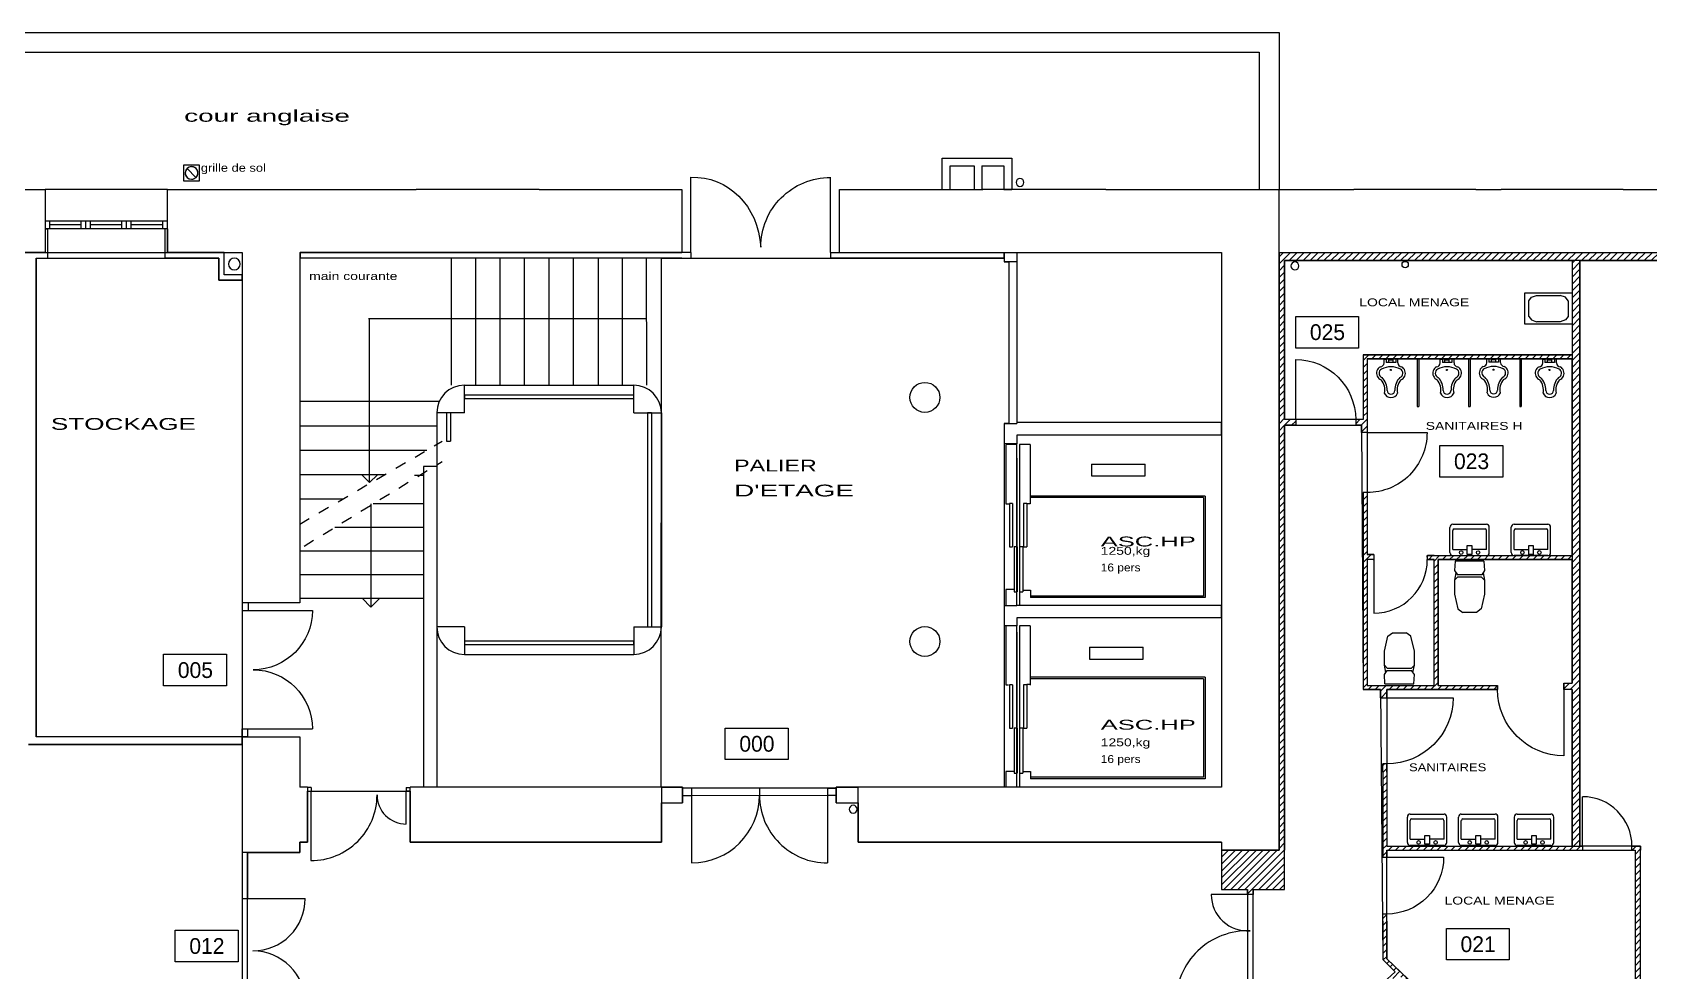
# Model space of a CAD drawing. Extents: x -18.1 to 35.5, y -14.8 to 10.
# Drawn here: x -3.32 to 17.2, y -1.88 to 10.05 of the extents above; entities that cross this region are included whole.
import ezdxf

# ---------------------------------------------------------------- set-up
doc = ezdxf.new("R2010")
doc.units = 0
doc.header["$MEASUREMENT"] = 0
doc.linetypes.add('_DASHED', pattern=[0.282222, 0.141111, -0.141111])
doc.linetypes.add('TRAIT_PLEIN', pattern=[0])
for name, color, linetype in [('ASCENSEURS', 1, 'TRAIT_PLEIN'), ('CLOISRDC', 2, 'TRAIT_PLEIN'), ('ESCALIERS', 3, 'TRAIT_PLEIN'), ('MURSRDC', 7, 'TRAIT_PLEIN'), ('PORTES', 3, 'TRAIT_PLEIN'), ('SANITAIRE', 6, 'Continuous'), ('SPACES', 150, 'TRAIT_PLEIN'), ('TEXTES', 6, 'TRAIT_PLEIN'), ('VITRE', 1, 'Continuous')]:
    doc.layers.add(name, color=color, linetype=linetype)

msp = doc.modelspace()

# ---------------------------------------------------------------- hatches: boundary and pattern name
at = {"layer": 'CLOISRDC'}
h = msp.add_hatch(dxfattribs=at)
h.set_pattern_fill('ANSI31', color=256, scale=0.5, style=0)
h.paths.add_polyline_path([(12.569, -0.34), (12.569, 5.057), (12.711, 5.057), (12.711, 5.129), (12.569, 5.129), (12.569, 7.147), (21.54, 7.147), (21.54, 7.247), (12.499, 7.247), (12.499, -0.34), (11.769, -0.34), (11.769, -0.84), (12.099, -0.84), (12.099, -0.905), (12.169, -0.905), (12.169, -0.84), (12.569, -0.84)])
h.paths.add_polyline_path([(16.319, 7.147), (16.219, 7.147), (16.219, 1.78), (16.115, 1.78), (16.115, 1.7), (16.219, 1.7), (16.219, -0.291), (16.319, -0.291)], flags=16)
h.paths.add_polyline_path([(13.617, 5.9), (16.219, 5.9), (16.219, 5.95), (13.567, 5.95), (13.567, 5.129), (13.472, 5.129), (13.472, 5.057), (13.545, 5.057), (13.545, 4.962), (13.617, 4.962), (13.617, 5.057)], flags=17)
h = msp.add_hatch(dxfattribs=at)
h.set_pattern_fill('ANSI31', color=256, scale=0.5, style=0)
edge = h.paths.add_edge_path()
edge.add_line((15.274, 1.75), (14.517, 1.75))
edge.add_line((14.517, 1.75), (14.517, 3.35))
edge.add_line((14.517, 3.35), (16.219, 3.35))
edge.add_line((16.219, 3.35), (16.219, 3.4))
edge.add_line((16.219, 3.4), (15.141, 3.4))
edge.add_ellipse((15.132, 3.439), major_axis=(0, 0.04), ratio=0.892858, start_angle=180, end_angle=192.8194, ccw=False)
edge.add_line((15.135, 3.399), (14.697, 3.399))
edge.add_ellipse((14.704, 3.439), major_axis=(0, 0.04), ratio=0.892858, start_angle=90, end_angle=167.1806)
edge.add_line((14.695, 3.4), (14.467, 3.4))
edge.add_line((14.467, 3.4), (14.382, 3.4))
edge.add_line((14.382, 3.4), (14.382, 3.35))
edge.add_line((14.382, 3.35), (14.467, 3.35))
edge.add_line((14.467, 3.35), (14.467, 1.75))
edge.add_line((14.467, 1.75), (13.617, 1.75))
edge.add_line((13.617, 1.75), (13.617, 3.35))
edge.add_line((13.617, 3.35), (13.701, 3.35))
edge.add_line((13.701, 3.35), (13.701, 3.415))
edge.add_line((13.701, 3.415), (13.617, 3.415))
edge.add_line((13.617, 3.415), (13.617, 4.201))
edge.add_line((13.617, 4.201), (13.567, 4.201))
edge.add_line((13.567, 4.201), (13.567, 1.7))
edge.add_line((13.567, 1.7), (13.787, 1.7))
edge.add_line((13.787, 1.7), (13.787, 1.596))
edge.add_line((13.787, 1.596), (13.867, 1.596))
edge.add_line((13.867, 1.596), (13.867, 1.7))
edge.add_line((13.867, 1.7), (15.274, 1.7))
edge.add_line((15.274, 1.7), (15.274, 1.75))
h.paths.add_polyline_path([(13.867, 0.651), (13.867, 0.755), (13.817, 0.755), (13.817, 0.651), (13.817, -0.341), (13.817, -0.431), (13.867, -0.431), (13.867, -0.341), (16.219, -0.341), (16.319, -0.341), (16.349, -0.341), (16.349, -0.291), (16.319, -0.291), (16.219, -0.291), (13.867, -0.291)])
h = msp.add_hatch(dxfattribs=at)
h.set_pattern_fill('ANSI31', color=256, scale=0.5, style=0)
h.paths.add_polyline_path([(17.089, -0.341), (17.089, -0.291), (16.979, -0.291), (16.979, -0.341), (17.019, -0.341), (17.019, -2.929), (15.131, -2.929), (13.867, -1.722), (13.867, -1.241), (13.867, -1.152), (13.817, -1.152), (13.817, -1.241), (13.817, -1.731), (13.975, -1.884), (13.915, -1.939), (13.962, -1.991), (14.026, -1.932), (15.131, -2.999), (16.101, -2.999), (17.089, -2.999)])

# ---------------------------------------------------------------- linework, layer by layer
at = {"layer": 'ASCENSEURS'}
for p, q in [((9.169, 4.811), (9.03, 4.811)), ((9.03, 4.805), (9.03, 4.056)), ((9.169, 2.769), (9.169, 4.819)), ((9.341, 4.812), (9.206, 4.812)), ((9.206, 4.812), (9.206, 2.769)), ((9.341, 4.812), (9.341, 4.056)), ((9.169, 4.636), (9.169, 3.043)), ((10.118, 4.562), (10.118, 4.412)), ((10.118, 4.562), (10.799, 4.562)), ((10.799, 4.412), (10.799, 4.562)), ((10.118, 4.412), (10.799, 4.412)), ((9.341, 4.157), (9.341, 4.137)), ((11.56, 4.157), (9.341, 4.157)), ((11.54, 4.137), (9.341, 4.137)), ((11.54, 4.137), (11.54, 2.887)), ((11.56, 4.157), (11.56, 2.867)), ((9.03, 4.056), (9.076, 4.056)), ((9.116, 4.063), (9.076, 4.063)), ((9.076, 4.063), (9.076, 3.512)), ((9.116, 4.063), (9.116, 3.512)), ((9.296, 4.063), (9.256, 4.063)), ((9.256, 4.063), (9.256, 3.512)), ((9.296, 4.063), (9.296, 3.512)), ((9.341, 4.056), (9.296, 4.056)), ((9.076, 3.512), (9.116, 3.512)), ((9.176, 3.512), (9.136, 3.512)), ((9.136, 3.512), (9.136, 2.939)), ((9.176, 3.512), (9.176, 2.939)), ((9.246, 3.512), (9.206, 3.512)), ((9.206, 3.512), (9.206, 2.939)), ((9.246, 3.512), (9.246, 2.939)), ((9.256, 3.512), (9.296, 3.512)), ((9.132, 2.969), (9.03, 2.969)), ((9.03, 2.969), (9.03, 2.769)), ((9.136, 2.939), (9.176, 2.939)), ((9.206, 2.939), (9.246, 2.939)), ((9.245, 2.962), (9.344, 2.962)), ((9.344, 2.962), (9.344, 2.887)), ((9.344, 2.887), (9.344, 2.867)), ((11.54, 2.887), (9.344, 2.887)), ((11.56, 2.867), (9.344, 2.867)), ((9.169, 2.509), (9.03, 2.509)), ((9.03, 2.509), (9.03, 1.761)), ((9.169, 0.46), (9.169, 2.51)), ((9.206, 2.51), (9.206, 0.46)), ((9.341, 2.51), (9.206, 2.51)), ((9.341, 2.51), (9.341, 1.754)), ((9.169, 2.427), (9.169, 0.835)), ((10.095, 2.236), (10.095, 2.086)), ((10.095, 2.236), (10.776, 2.236)), ((10.095, 2.086), (10.776, 2.086)), ((10.776, 2.086), (10.776, 2.236)), ((9.341, 1.855), (9.341, 1.835)), ((11.56, 1.855), (9.341, 1.855)), ((11.56, 1.855), (11.56, 0.565)), ((9.03, 1.761), (9.067, 1.761)), ((9.116, 1.761), (9.076, 1.761)), ((9.076, 1.761), (9.076, 1.21)), ((9.116, 1.761), (9.116, 1.21)), ((9.296, 1.761), (9.256, 1.761)), ((9.256, 1.761), (9.256, 1.21)), ((9.341, 1.763), (9.296, 1.763)), ((9.296, 1.761), (9.296, 1.21)), ((11.54, 1.835), (9.341, 1.835)), ((11.54, 1.835), (11.54, 0.585)), ((9.076, 1.21), (9.116, 1.21)), ((9.176, 1.21), (9.136, 1.21)), ((9.136, 1.21), (9.136, 0.637)), ((9.176, 1.21), (9.176, 0.637)), ((9.246, 1.21), (9.206, 1.21)), ((9.206, 1.21), (9.206, 0.637)), ((9.246, 1.21), (9.246, 0.637)), ((9.256, 1.21), (9.296, 1.21)), ((9.132, 0.66), (9.03, 0.66)), ((9.03, 0.66), (9.03, 0.46)), ((9.136, 0.637), (9.176, 0.637)), ((9.206, 0.637), (9.246, 0.637)), ((9.245, 0.66), (9.344, 0.66)), ((9.344, 0.66), (9.344, 0.585)), ((9.344, 0.585), (9.344, 0.565)), ((11.54, 0.585), (9.344, 0.585)), ((11.56, 0.565), (9.344, 0.565))]:
    msp.add_line(p, q, dxfattribs=at)
at = {"layer": 'CLOISRDC'}
for p, q in [((8.223, 8.45), (9.106, 8.45)), ((8.223, 8.05), (8.223, 8.45)), ((9.106, 8.45), (9.106, 8.05)), ((8.323, 8.35), (8.628, 8.35)), ((8.323, 8.05), (8.323, 8.35)), ((8.628, 8.35), (8.628, 8.05)), ((8.728, 8.35), (9.006, 8.35)), ((8.728, 8.35), (8.728, 8.05)), ((9.006, 8.35), (9.006, 8.05)), ((8.223, 8.05), (8.323, 8.05)), ((8.628, 8.05), (8.728, 8.05)), ((9.006, 8.05), (9.106, 8.05)), ((-3.161, 7.55), (-3.161, 7.25)), ((-3.161, 7.55), (-3.131, 7.55)), ((-3.131, 7.55), (-3.131, 7.18)), ((-1.611, 7.55), (-1.641, 7.55)), ((-1.641, 7.55), (-1.641, 7.18)), ((-1.611, 7.55), (-1.611, 7.25)), ((-3.275, 7.25), (-3.481, 7.25)), ((-3.161, 7.25), (-3.275, 7.25)), ((-0.888, 7.25), (-1.611, 7.25)), ((-0.888, 6.968), (-0.888, 7.25)), ((0.074, 7.25), (0.074, 7.18)), ((5.035, 7.25), (0.074, 7.25)), ((5.035, 7.25), (5.035, 7.18)), ((6.806, 7.25), (6.806, 7.18)), ((6.806, 7.25), (9.009, 7.25)), ((9.009, 7.18), (9.009, 7.25)), ((12.499, 7.25), (12.499, -0.34)), ((21.54, 7.247), (12.499, 7.247)), ((12.499, -0.339), (12.499, 7.247)), ((-3.275, 7.18), (-3.275, 1.1)), ((-3.275, 7.18), (-1.641, 7.18)), ((-0.958, 7.18), (-1.641, 7.18)), ((-0.958, 6.898), (-0.958, 7.18)), ((4.92, 7.18), (0.074, 7.18)), ((4.92, 7.18), (5.035, 7.18)), ((9.009, 7.18), (6.806, 7.18)), ((21.54, 7.147), (12.569, 7.147)), ((12.569, 7.147), (12.569, 5.129)), ((16.219, 7.147), (16.219, 1.78)), ((16.319, 7.147), (16.319, -0.291)), ((-0.663, 6.898), (-0.958, 6.898)), ((-0.663, 6.968), (-0.888, 6.968)), ((-0.663, 6.898), (-0.663, 6.968)), ((13.567, 5.95), (13.567, 5.129)), ((13.567, 5.95), (16.22, 5.95)), ((13.617, 5.9), (13.617, 5.057)), ((13.617, 5.9), (16.22, 5.9)), ((14.254, 5.899), (14.254, 5.295)), ((14.274, 5.899), (14.274, 5.295)), ((14.904, 5.899), (14.904, 5.295)), ((14.924, 5.899), (14.924, 5.295)), ((15.554, 5.899), (15.554, 5.295)), ((15.574, 5.899), (15.574, 5.295)), ((14.254, 5.295), (14.274, 5.295)), ((14.904, 5.295), (14.924, 5.295)), ((15.554, 5.295), (15.574, 5.295)), ((12.711, 5.129), (12.569, 5.129)), ((12.711, 5.057), (12.569, 5.057)), ((12.569, 5.057), (12.569, -0.339)), ((12.711, 5.129), (12.711, 5.057)), ((13.567, 5.129), (13.472, 5.129)), ((13.472, 5.129), (13.472, 5.057)), ((13.545, 5.057), (13.472, 5.057)), ((13.545, 4.962), (13.545, 5.057)), ((13.617, 4.962), (13.545, 4.962)), ((13.617, 5.057), (13.617, 4.962)), ((13.567, 4.201), (13.567, 1.7)), ((13.617, 4.201), (13.567, 4.201)), ((13.617, 4.201), (13.617, 3.415)), ((13.701, 3.415), (13.617, 3.415)), ((13.617, 3.35), (13.617, 1.75)), ((13.701, 3.35), (13.617, 3.35)), ((13.701, 3.415), (13.701, 3.35)), ((14.467, 3.4), (14.382, 3.4)), ((14.382, 3.35), (14.382, 3.4)), ((14.382, 3.35), (14.467, 3.35)), ((14.467, 3.4), (16.219, 3.4)), ((14.467, 1.75), (14.467, 3.35)), ((14.467, 3.35), (14.467, 3.35)), ((14.517, 1.75), (14.517, 3.35)), ((14.517, 3.35), (16.219, 3.35)), ((-0.661, 2.801), (-0.661, 2.704)), ((-0.587, 2.801), (-0.661, 2.801)), ((-0.661, 2.704), (-0.592, 2.704)), ((-0.587, 2.801), (-0.587, 2.704)), ((13.787, 1.7), (13.567, 1.7)), ((13.617, 1.75), (14.467, 1.75)), ((13.787, 1.596), (13.787, 1.7)), ((13.867, 1.7), (15.274, 1.7)), ((13.867, 1.596), (13.867, 1.7)), ((14.517, 1.75), (15.274, 1.75)), ((15.274, 1.7), (15.274, 1.75)), ((16.115, 1.78), (16.219, 1.78)), ((16.115, 1.78), (16.115, 1.7)), ((16.219, 1.7), (16.115, 1.7)), ((16.219, 1.7), (16.219, -0.291)), ((13.787, 1.596), (13.867, 1.596)), ((-0.661, 1.1), (-3.275, 1.1)), ((-0.661, 1.101), (-0.661, 1.199)), ((-0.661, 1.199), (-0.592, 1.199)), ((-0.592, 1.101), (-0.661, 1.101)), ((-0.661, 1.101), (-0.661, 1)), ((-0.592, 1.199), (-0.592, 1.101)), ((-0.661, 1), (-3.375, 1)), ((13.867, 0.755), (13.817, 0.755)), ((13.817, 0.651), (13.817, 0.755)), ((13.817, 0.651), (13.817, -0.341)), ((13.867, 0.651), (13.867, 0.755)), ((13.867, 0.651), (13.867, -0.291)), ((0.215, 0.456), (0.169, 0.456)), ((0.169, 0.456), (0.169, 0.41)), ((0.215, 0.456), (0.215, 0.41)), ((1.422, 0.456), (1.469, 0.456)), ((1.422, 0.456), (1.422, 0.41)), ((1.469, 0.41), (1.469, 0.456)), ((5.041, 0.445), (4.929, 0.445)), ((4.929, 0.355), (4.929, 0.445)), ((5.041, 0.445), (5.041, 0.355)), ((6.767, 0.446), (6.879, 0.446)), ((6.767, 0.446), (6.767, 0.36)), ((6.879, 0.446), (6.879, 0.36)), ((0.169, 0.41), (0.215, 0.41)), ((1.469, 0.41), (1.422, 0.41)), ((4.929, 0.355), (5.041, 0.355)), ((6.767, 0.36), (6.879, 0.36)), ((-0.661, -0.37), (-0.661, -0.956)), ((-0.595, -0.371), (-0.661, -0.371)), ((-0.595, -0.371), (-0.595, -0.87)), ((11.769, -0.34), (11.769, -0.84)), ((11.769, -0.34), (12.499, -0.34)), ((12.569, -0.84), (12.569, -0.34)), ((13.817, -0.341), (13.817, -0.431)), ((13.867, -0.291), (16.219, -0.291)), ((13.867, -0.341), (13.867, -0.341)), ((13.867, -0.341), (13.867, -0.431)), ((13.867, -0.341), (16.219, -0.341)), ((16.219, -0.291), (16.319, -0.291)), ((16.219, -0.341), (16.319, -0.341)), ((16.319, -0.291), (16.349, -0.291)), ((16.319, -0.291), (16.349, -0.291)), ((16.319, -0.341), (16.349, -0.341)), ((16.349, -0.291), (16.349, -0.341)), ((16.979, -0.341), (16.979, -0.291)), ((16.979, -0.291), (17.089, -0.291)), ((16.979, -0.341), (17.019, -0.341)), ((17.019, -0.341), (17.019, -2.84)), ((17.019, -0.341), (17.019, -2.929)), ((17.089, -0.291), (17.089, -0.341)), ((17.089, -2.999), (17.089, -0.341)), ((13.817, -0.431), (13.867, -0.431)), ((-0.661, -0.956), (-0.595, -0.956)), ((-0.595, -0.87), (-0.595, -0.956)), ((11.769, -0.84), (12.099, -0.84)), ((12.099, -0.905), (12.099, -0.84)), ((12.169, -0.905), (12.099, -0.905)), ((12.169, -0.84), (12.169, -0.905)), ((12.169, -0.84), (12.569, -0.84)), ((13.817, -1.241), (13.817, -1.152)), ((13.867, -1.152), (13.817, -1.152)), ((13.867, -1.241), (13.867, -1.152)), ((13.817, -1.241), (13.817, -1.731)), ((13.867, -1.241), (13.867, -1.722)), ((13.817, -1.731), (13.975, -1.884)), ((13.867, -1.722), (15.131, -2.929))]:
    msp.add_line(p, q, dxfattribs=at)
for centre, major_axis in [((9.211, 8.14), (-0.0354, 0.0354)), ((12.701, 7.08), (-0.0354, 0.0354)), ((14.1, 7.097), (-0.0283, 0.0283))]:
    msp.add_ellipse(centre, major_axis=major_axis, ratio=1, start_param=-0.785398, end_param=5.497787, dxfattribs=at)
at = {"layer": 'ESCALIERS'}
for p, q in [((1.994, 5.565), (1.994, 7.18)), ((2.304, 5.565), (2.304, 7.18)), ((2.614, 5.565), (2.614, 7.18)), ((2.924, 5.565), (2.924, 7.18)), ((3.234, 5.565), (3.234, 7.18)), ((3.544, 5.565), (3.544, 7.18)), ((3.863, 5.565), (3.863, 7.18)), ((4.164, 5.565), (4.164, 7.18)), ((4.474, 5.565), (4.471, 7.18)), ((4.474, 6.407), (0.941, 6.407)), ((0.954, 4.327), (0.954, 6.407)), ((0.069, 5.36), (1.84, 5.36)), ((0.069, 5.05), (1.809, 5.05)), ((0.069, 4.74), (1.682, 4.74)), ((0.069, 4.43), (1.149, 4.43)), ((0.954, 4.327), (0.852, 4.429)), ((0.954, 4.327), (1.055, 4.428)), ((1.639, 4.42), (1.525, 4.42)), ((0.069, 4.12), (0.616, 4.12)), ((0.972, 4.058), (0.972, 2.745)), ((1.639, 4.06), (1, 4.06)), ((0.513, 3.76), (1.639, 3.76)), ((0.069, 3.46), (1.639, 3.46)), ((0.069, 3.16), (1.639, 3.16)), ((0.069, 2.86), (1.639, 2.86)), ((0.972, 2.745), (0.862, 2.86)), ((0.972, 2.745), (1.086, 2.86))]:
    msp.add_line(p, q, dxfattribs=at)
at = {"layer": 'ESCALIERS', "linetype": '_DASHED'}
for p, q in [((0.069, 3.801), (1.875, 4.852)), ((0.124, 3.521), (1.875, 4.595))]:
    msp.add_line(p, q, dxfattribs=at)
at = {"layer": 'MURSRDC'}
for p, q in [((-11.871, 10.046), (12.499, 10.046)), ((12.499, 10.046), (12.499, 8.05)), ((-11.571, 9.796), (12.249, 9.796)), ((12.249, 9.796), (12.249, 8.05)), ((-3.481, 8.05), (-3.161, 8.05)), ((-3.161, 8.05), (-3.161, 7.25)), ((-1.611, 8.05), (-3.161, 8.05)), ((-1.611, 8.05), (1.549, 8.05)), ((-1.611, 7.25), (-1.611, 8.05)), ((3.109, 8.05), (1.549, 8.05)), ((3.109, 8.05), (4.92, 8.05)), ((4.92, 8.05), (4.92, 7.25)), ((6.92, 8.05), (8.739, 8.05)), ((6.92, 7.25), (6.92, 8.05)), ((10.299, 8.05), (8.739, 8.05)), ((10.299, 8.05), (13.449, 8.05)), ((12.249, 8.05), (12.499, 8.05)), ((12.499, 7.25), (12.499, 8.05)), ((14.999, 8.05), (13.449, 8.05)), ((14.999, 8.05), (15.319, 8.05)), ((16.869, 8.05), (15.319, 8.05)), ((16.869, 8.05), (18.959, 8.05)), ((-3.481, 7.25), (-3.161, 7.25)), ((-3.375, 7.25), (-3.275, 7.25)), ((-3.161, 7.25), (-1.611, 7.25)), ((-1.611, 7.25), (-0.661, 7.25)), ((-0.661, 7.25), (-0.661, 2.801)), ((0.069, 7.25), (0.069, 2.801)), ((0.069, 7.25), (3.109, 7.25)), ((3.109, 7.25), (4.92, 7.25)), ((6.92, 7.25), (9.009, 7.25)), ((8.739, 7.25), (10.299, 7.25)), ((9.009, 7.25), (9.169, 7.25)), ((9.009, 7.25), (9.009, 7.13)), ((9.169, 7.25), (9.169, 7.13)), ((10.299, 7.25), (11.769, 7.25)), ((11.769, 7.25), (11.769, 0.46)), ((12.499, 7.25), (12.499, -0.34)), ((21.54, 7.247), (12.499, 7.247)), ((9.169, 7.13), (9.009, 7.13)), ((9.069, 7.13), (9.069, 5.08)), ((9.169, 7.13), (9.169, 5.08)), ((2.159, 5.215), (2.159, 5.565)), ((2.159, 5.565), (4.309, 5.565)), ((4.309, 5.215), (4.309, 5.565)), ((2.159, 5.44), (2.159, 5.39)), ((4.309, 5.44), (2.159, 5.44)), ((4.309, 5.39), (2.159, 5.39)), ((4.309, 5.39), (4.309, 5.44)), ((2.159, 5.215), (1.809, 5.215)), ((1.809, 5.215), (1.809, 4.532)), ((1.984, 5.215), (1.934, 5.215)), ((1.934, 5.215), (1.934, 4.852)), ((1.984, 5.215), (1.984, 4.852)), ((4.309, 5.215), (4.659, 5.215)), ((4.534, 5.215), (4.484, 5.215)), ((4.484, 5.215), (4.484, 2.495)), ((4.534, 5.215), (4.534, 2.495)), ((4.659, 5.215), (4.659, 2.495)), ((9.009, 5.08), (9.009, 4.819)), ((9.009, 5.08), (9.169, 5.08)), ((11.769, 5.09), (9.169, 5.09)), ((9.169, 4.93), (9.169, 4.819)), ((11.769, 4.93), (9.169, 4.93)), ((11.769, 4.93), (11.769, 5.09)), ((1.934, 4.852), (1.984, 4.852)), ((9.169, 4.819), (9.009, 4.819)), ((1.809, 4.532), (1.639, 4.532)), ((1.639, 4.532), (1.639, 0.46)), ((1.809, 4.532), (1.809, 0.46)), ((0.069, 2.801), (-0.661, 2.801)), ((9.009, 2.769), (9.009, 2.51)), ((9.009, 2.769), (9.169, 2.769)), ((11.769, 2.769), (9.169, 2.769)), ((11.769, 2.609), (11.769, 2.769)), ((2.159, 2.495), (1.809, 2.495)), ((2.159, 2.495), (2.159, 2.145)), ((4.309, 2.495), (4.309, 2.145)), ((4.309, 2.495), (4.659, 2.495)), ((4.484, 2.495), (4.534, 2.495)), ((9.169, 2.51), (9.009, 2.51)), ((11.769, 2.609), (9.169, 2.609)), ((9.169, 2.609), (9.169, 2.51)), ((2.159, 2.32), (2.159, 2.27)), ((2.159, 2.32), (4.309, 2.32)), ((2.159, 2.27), (4.309, 2.27)), ((4.309, 2.27), (4.309, 2.32)), ((2.159, 2.145), (4.309, 2.145)), ((-0.661, 1.101), (-0.661, -0.37)), ((-0.661, 1.101), (0.069, 1.101)), ((-0.661, 1), (-0.661, 1.1)), ((0.069, 1.101), (0.069, 0.46)), ((0.169, 0.46), (0.069, 0.46)), ((0.169, 0.46), (0.169, -0.24)), ((4.659, 0.46), (1.469, 0.46)), ((1.469, -0.24), (1.469, 0.46)), ((4.657, 0.46), (4.929, 0.46)), ((4.659, 0.46), (4.659, -0.24)), ((4.929, 0.46), (4.929, 0.26)), ((6.879, 0.46), (7.159, 0.46)), ((6.879, 0.26), (6.879, 0.46)), ((11.769, 0.46), (7.159, 0.46)), ((7.159, -0.24), (7.159, 0.46)), ((4.659, 0.26), (4.929, 0.26)), ((6.879, 0.26), (7.159, 0.26)), ((0.069, -0.37), (-0.661, -0.37)), ((0.169, -0.24), (0.069, -0.24)), ((0.069, -0.24), (0.069, -0.37)), ((4.659, -0.24), (1.469, -0.24)), ((11.769, -0.24), (7.159, -0.24)), ((11.769, -0.24), (11.769, -0.34)), ((12.499, -0.34), (11.769, -0.34))]:
    msp.add_line(p, q, dxfattribs=at)
for centre in [(8.004, 5.41), (8.004, 2.31)]:
    msp.add_circle(centre, 0.19, dxfattribs=at)
for centre, start, end in [((2.159, 5.215), 90, 180), ((4.309, 5.215), 0, 90), ((2.159, 2.495), 180, 270), ((4.309, 2.495), 270, 0)]:
    msp.add_arc(centre, 0.35, start, end, dxfattribs=at)
msp.add_ellipse((-0.761, 7.104), major_axis=(0.053, 0.053), ratio=1, start_param=0.785398, end_param=7.068583, dxfattribs=at)
at = {"layer": 'PORTES'}
for p, q in [((-1.204, 8.361), (-1.404, 8.361)), ((-1.404, 8.361), (-1.404, 8.161)), ((-1.382, 8.278), (-1.384, 8.261)), ((-1.384, 8.261), (-1.383, 8.247)), ((-1.383, 8.247), (-1.379, 8.233)), ((-1.377, 8.294), (-1.382, 8.278)), ((-1.379, 8.233), (-1.371, 8.217)), ((-1.369, 8.307), (-1.377, 8.294)), ((-1.371, 8.217), (-1.359, 8.203)), ((-1.358, 8.319), (-1.369, 8.307)), ((-1.248, 8.204), (-1.36, 8.317)), ((-1.342, 8.331), (-1.358, 8.319)), ((-1.323, 8.338), (-1.342, 8.331)), ((-1.304, 8.341), (-1.323, 8.338)), ((-1.301, 8.34), (-1.304, 8.341)), ((-1.279, 8.337), (-1.301, 8.34)), ((-1.261, 8.328), (-1.279, 8.337)), ((-1.247, 8.316), (-1.261, 8.328)), ((-1.238, 8.305), (-1.247, 8.316)), ((-1.242, 8.21), (-1.233, 8.224)), ((-1.233, 8.296), (-1.238, 8.305)), ((-1.226, 8.278), (-1.233, 8.296)), ((-1.233, 8.224), (-1.226, 8.242)), ((-1.224, 8.261), (-1.226, 8.278)), ((-1.226, 8.242), (-1.224, 8.261)), ((-1.204, 8.161), (-1.204, 8.361)), ((-1.404, 8.161), (-1.204, 8.161)), ((-1.359, 8.203), (-1.344, 8.191)), ((-1.344, 8.191), (-1.327, 8.184)), ((-1.327, 8.184), (-1.304, 8.181)), ((-1.304, 8.181), (-1.288, 8.182)), ((-1.288, 8.182), (-1.27, 8.188)), ((-1.27, 8.188), (-1.255, 8.197)), ((-1.255, 8.197), (-1.242, 8.21)), ((5.035, 7.25), (5.035, 8.205)), ((6.806, 7.249), (6.806, 8.205)), ((12.711, 5.129), (12.711, 5.89)), ((13.617, 4.962), (14.378, 4.962)), ((13.701, 3.35), (13.701, 2.669)), ((-0.592, 2.704), (0.231, 2.704)), ((16.115, 1.7), (16.115, 0.859)), ((13.867, 1.596), (14.708, 1.596)), ((-0.592, 1.199), (0.231, 1.199)), ((5.041, 0.445), (5.041, -0.503)), ((5.904, 0.445), (5.904, 0.36)), ((6.767, 0.445), (6.767, -0.503)), ((0.215, -0.472), (0.215, 0.41)), ((1.422, -0.008), (1.422, 0.41)), ((16.349, -0.291), (16.349, 0.339)), ((13.867, -0.341), (13.867, -0.431)), ((13.867, -0.431), (14.588, -0.431)), ((-0.595, -0.956), (0.139, -0.956)), ((12.099, -0.905), (11.639, -0.905))]:
    msp.add_line(p, q, dxfattribs=at)
for centre, radius, start, end in [((16.349, -0.291), 0.63, 0, 90), ((12.099, -0.905), 0.46, 180, 274.3637), ((12.099, -2.275), 0.91, 87.7958, 180)]:
    msp.add_arc(centre, radius, start, end, dxfattribs=at)
for centre, major_axis, start_param, end_param in [((-1.304, 8.261), (-0.0566, 0.0566), -0.785398, 5.497787), ((13.701, 3.35), (-0.481, 0.481), 2.356195, 3.926991), ((0.215, 0.363), (0.591, 0.591), 3.923407, 5.497787), ((1.422, 0.363), (0.263, 0.263), 2.356194, 3.926991), ((5.041, 0.36), (-0.61, 0.61), 2.356195, 3.926991), ((6.767, 0.36), (-0.61, 0.61), 0.785398, 2.356195), ((7.094, 0.179), (0.0354, 0.0354), 0.785398, 7.068583), ((-0.525, -0.956), (-0.469, 0.469), 2.356194, 3.926991), ((-0.525, -2.284), (0.469, 0.469), 5.497787, 7.068584)]:
    msp.add_ellipse(centre, major_axis=major_axis, ratio=1, start_param=start_param, end_param=end_param, dxfattribs=at)
at = {"layer": 'PORTES', "extrusion": (0, 0, -1)}
for centre, major_axis, ratio, start_param, end_param in [((5.035, 7.218), (0.178, 0.975), 0.891412, -0.202282, 1.306278), ((6.806, 7.319), (-0.626, 0.626), 1, 5.497787, 7.068584), ((12.711, 5.129), (0.538, 0.538), 1, -0.785398, 0.785398), ((13.617, 4.962), (0.538, 0.538), 1, 0.785398, 2.356195), ((-0.522, 2.704), (-0.532, 0.532), 1, 2.356195, 3.926991), ((-0.522, 1.199), (0.532, 0.532), 1, -0.785398, 0.785398), ((16.115, 1.7), (-0.595, 0.595), 1, 3.926991, 5.497787), ((13.867, 1.596), (-0.595, 0.595), 1, 2.356195, 3.926991), ((13.867, -0.431), (0.51, 0.51), 1, 0.785398, 2.356195)]:
    msp.add_ellipse(centre, major_axis=major_axis, ratio=ratio, start_param=start_param, end_param=end_param, dxfattribs=at)
at = {"layer": 'SANITAIRE'}
for p, q in [((15.619, 6.338), (15.619, 6.738)), ((15.619, 6.738), (16.219, 6.738)), ((15.669, 6.638), (15.702, 6.683)), ((15.669, 6.438), (15.669, 6.638)), ((15.702, 6.683), (15.769, 6.705)), ((15.769, 6.705), (16.069, 6.705)), ((16.137, 6.683), (16.069, 6.705)), ((16.169, 6.638), (16.137, 6.683)), ((16.169, 6.638), (16.169, 6.438)), ((16.219, 6.738), (16.219, 6.338)), ((15.669, 6.438), (15.702, 6.393)), ((15.702, 6.393), (15.769, 6.371)), ((16.069, 6.371), (15.769, 6.371)), ((16.137, 6.393), (16.069, 6.371)), ((16.169, 6.438), (16.137, 6.393)), ((16.219, 6.338), (15.619, 6.338)), ((13.832, 5.847), (13.832, 5.896)), ((13.832, 5.896), (13.86, 5.896)), ((13.86, 5.896), (13.86, 5.853)), ((13.98, 5.853), (13.86, 5.853)), ((13.892, 5.853), (13.892, 5.896)), ((13.948, 5.896), (13.892, 5.896)), ((13.948, 5.882), (13.892, 5.882)), ((13.948, 5.853), (13.948, 5.896)), ((14.008, 5.896), (13.98, 5.896)), ((13.98, 5.896), (13.98, 5.853)), ((14.008, 5.847), (14.008, 5.896)), ((14.545, 5.847), (14.545, 5.896)), ((14.545, 5.896), (14.572, 5.896)), ((14.572, 5.896), (14.572, 5.853)), ((14.693, 5.853), (14.572, 5.853)), ((14.605, 5.853), (14.605, 5.896)), ((14.66, 5.896), (14.605, 5.896)), ((14.66, 5.882), (14.605, 5.882)), ((14.66, 5.853), (14.66, 5.896)), ((14.72, 5.896), (14.693, 5.896)), ((14.693, 5.896), (14.693, 5.853)), ((14.72, 5.847), (14.72, 5.896)), ((15.136, 5.851), (15.136, 5.899)), ((15.136, 5.899), (15.164, 5.899)), ((15.164, 5.899), (15.164, 5.857)), ((15.284, 5.857), (15.164, 5.857)), ((15.196, 5.857), (15.196, 5.899)), ((15.252, 5.899), (15.196, 5.899)), ((15.252, 5.885), (15.196, 5.885)), ((15.252, 5.857), (15.252, 5.899)), ((15.312, 5.899), (15.284, 5.899)), ((15.284, 5.899), (15.284, 5.857)), ((15.312, 5.851), (15.312, 5.899)), ((15.846, 5.847), (15.846, 5.895)), ((15.846, 5.895), (15.873, 5.895)), ((15.873, 5.895), (15.873, 5.853)), ((15.994, 5.853), (15.873, 5.853)), ((15.906, 5.853), (15.906, 5.895)), ((15.961, 5.895), (15.906, 5.895)), ((15.961, 5.881), (15.906, 5.881)), ((15.961, 5.853), (15.961, 5.895)), ((16.021, 5.895), (15.994, 5.895)), ((15.994, 5.895), (15.994, 5.853)), ((16.021, 5.847), (16.021, 5.895)), ((14.668, 3.439), (14.668, 3.759)), ((14.704, 3.799), (15.132, 3.799)), ((14.704, 3.479), (14.704, 3.719)), ((14.722, 3.739), (15.114, 3.739)), ((15.132, 3.479), (15.132, 3.719)), ((15.168, 3.439), (15.168, 3.759)), ((15.446, 3.44), (15.446, 3.76)), ((15.482, 3.8), (15.911, 3.8)), ((15.482, 3.48), (15.482, 3.72)), ((15.5, 3.74), (15.893, 3.74)), ((15.911, 3.48), (15.911, 3.72)), ((15.946, 3.44), (15.946, 3.76)), ((14.889, 3.415), (14.889, 3.527)), ((14.889, 3.527), (14.947, 3.527)), ((14.947, 3.527), (14.947, 3.415)), ((15.668, 3.416), (15.668, 3.528)), ((15.668, 3.528), (15.725, 3.528)), ((15.725, 3.528), (15.725, 3.416)), ((14.704, 3.479), (14.889, 3.479)), ((15.132, 3.399), (14.704, 3.399)), ((14.734, 3.329), (14.726, 3.211)), ((15.1, 3.329), (14.734, 3.329)), ((14.947, 3.415), (14.889, 3.415)), ((15.132, 3.479), (14.947, 3.479)), ((15.1, 3.329), (15.108, 3.211)), ((15.482, 3.48), (15.668, 3.48)), ((15.911, 3.4), (15.482, 3.4)), ((15.725, 3.416), (15.668, 3.416)), ((15.911, 3.48), (15.725, 3.48)), ((14.726, 3.211), (14.763, 3.156)), ((14.744, 3.183), (14.726, 3.09)), ((14.726, 3.09), (14.764, 3.127)), ((14.726, 3.09), (14.726, 2.911)), ((15.072, 3.156), (14.763, 3.156)), ((15.071, 3.127), (14.764, 3.127)), ((15.108, 3.09), (15.071, 3.127)), ((15.108, 3.211), (15.072, 3.156)), ((15.09, 3.183), (15.108, 3.09)), ((15.108, 3.09), (15.108, 2.911)), ((14.726, 2.911), (14.77, 2.723)), ((15.108, 2.911), (15.065, 2.723)), ((14.77, 2.723), (14.83, 2.678)), ((15.005, 2.678), (14.83, 2.678)), ((15.065, 2.723), (15.005, 2.678)), ((13.836, 2.188), (13.879, 2.376)), ((13.879, 2.376), (13.939, 2.421)), ((13.939, 2.421), (14.114, 2.421)), ((14.174, 2.376), (14.114, 2.421)), ((14.217, 2.188), (14.174, 2.376)), ((13.836, 2.01), (13.836, 2.188)), ((14.217, 2.01), (14.217, 2.188)), ((13.854, 1.916), (13.836, 2.01)), ((13.836, 2.01), (13.873, 1.972)), ((13.836, 1.889), (13.872, 1.943)), ((13.844, 1.77), (13.836, 1.889)), ((13.872, 1.943), (14.181, 1.943)), ((13.873, 1.972), (14.18, 1.972)), ((14.217, 2.01), (14.18, 1.972)), ((14.217, 1.889), (14.181, 1.943)), ((14.199, 1.916), (14.217, 2.01)), ((14.209, 1.77), (14.217, 1.889)), ((13.844, 1.77), (14.209, 1.77)), ((14.129, -0.242), (14.129, 0.078)), ((14.164, 0.118), (14.593, 0.118)), ((14.164, -0.202), (14.164, 0.038)), ((14.182, 0.058), (14.575, 0.058)), ((14.593, -0.202), (14.593, 0.038)), ((14.629, -0.242), (14.629, 0.078)), ((14.777, -0.242), (14.777, 0.078)), ((14.813, 0.118), (15.242, 0.118)), ((14.813, -0.202), (14.813, 0.038)), ((14.831, 0.058), (15.224, 0.058)), ((15.242, -0.202), (15.242, 0.038)), ((15.277, -0.242), (15.277, 0.078)), ((15.486, -0.242), (15.486, 0.078)), ((15.521, 0.118), (15.95, 0.118)), ((15.521, -0.202), (15.521, 0.038)), ((15.539, 0.058), (15.932, 0.058)), ((15.95, -0.202), (15.95, 0.038)), ((15.986, -0.242), (15.986, 0.078)), ((14.164, -0.202), (14.35, -0.202)), ((14.35, -0.266), (14.35, -0.154)), ((14.35, -0.154), (14.407, -0.154)), ((14.407, -0.154), (14.407, -0.266)), ((14.593, -0.202), (14.407, -0.202)), ((14.813, -0.202), (14.999, -0.202)), ((14.999, -0.266), (14.999, -0.154)), ((14.999, -0.154), (15.056, -0.154)), ((15.056, -0.154), (15.056, -0.266)), ((15.242, -0.202), (15.056, -0.202)), ((15.521, -0.202), (15.707, -0.202)), ((15.707, -0.266), (15.707, -0.154)), ((15.707, -0.154), (15.764, -0.154)), ((15.764, -0.154), (15.764, -0.266)), ((15.95, -0.202), (15.764, -0.202)), ((14.593, -0.282), (14.164, -0.282)), ((14.407, -0.266), (14.35, -0.266)), ((15.242, -0.282), (14.813, -0.282)), ((15.056, -0.266), (14.999, -0.266)), ((15.95, -0.282), (15.521, -0.282)), ((15.764, -0.266), (15.707, -0.266))]:
    msp.add_line(p, q, dxfattribs=at)
for centre in [(13.917, 5.758), (14.63, 5.758), (15.221, 5.762), (15.931, 5.758)]:
    msp.add_circle(centre, 0.0073, dxfattribs=at)
for centre, radius, start, end in [((13.829, 5.717), 0.0918, 117.6835, 203.9404), ((13.829, 5.717), 0.0602, 118.6757, 247.4472), ((13.783, 5.847), 0.049, 273.7823, 359.8451), ((13.92, 5.529), 0.269, 63.5367, 116.4633), ((14.057, 5.847), 0.049, 180.1549, 266.2177), ((14.011, 5.717), 0.0602, 292.5528, 61.3243), ((14.011, 5.717), 0.0918, 336.0596, 62.3165), ((14.542, 5.717), 0.0918, 117.6835, 203.9404), ((14.542, 5.717), 0.0602, 118.6757, 247.4472), ((14.496, 5.847), 0.049, 273.7823, 359.8451), ((14.632, 5.529), 0.269, 63.5367, 116.4633), ((14.769, 5.847), 0.049, 180.1549, 266.2177), ((14.723, 5.717), 0.0602, 292.5528, 61.3243), ((14.723, 5.717), 0.0918, 336.0596, 62.3165), ((15.133, 5.721), 0.0918, 117.6835, 203.9404), ((15.133, 5.721), 0.0602, 118.6757, 247.4472), ((15.087, 5.851), 0.049, 273.7823, 359.8451), ((15.224, 5.533), 0.269, 63.5367, 116.4633), ((15.361, 5.851), 0.049, 180.1549, 266.2177), ((15.315, 5.721), 0.0602, 292.5528, 61.3243), ((15.315, 5.721), 0.0918, 336.0596, 62.3165), ((15.843, 5.717), 0.0918, 117.6835, 203.9404), ((15.843, 5.717), 0.0602, 118.6757, 247.4472), ((15.797, 5.847), 0.049, 273.7823, 359.8451), ((15.934, 5.529), 0.269, 63.5367, 116.4633), ((16.07, 5.847), 0.049, 180.1549, 266.2177), ((16.025, 5.717), 0.0602, 292.5528, 61.3243), ((16.025, 5.717), 0.0918, 336.0596, 62.3165), ((13.829, 5.717), 0.0914, 203.9406, 247.4469), ((13.651, 5.507), 0.191, 346.7681, 41.2124), ((13.651, 5.507), 0.22, 357.8723, 44.9117), ((14.189, 5.507), 0.22, 135.0883, 182.1277), ((14.189, 5.507), 0.191, 138.7876, 193.2319), ((14.011, 5.717), 0.0914, 292.5531, 336.0593), ((14.542, 5.717), 0.0914, 203.9406, 247.4469), ((14.363, 5.507), 0.191, 346.7681, 41.2124), ((14.363, 5.507), 0.22, 357.8723, 44.9117), ((14.902, 5.507), 0.22, 135.0883, 182.1277), ((14.902, 5.507), 0.191, 138.7876, 193.2319), ((14.723, 5.717), 0.0914, 292.5531, 336.0593), ((15.133, 5.721), 0.0914, 203.9406, 247.4469), ((14.955, 5.511), 0.191, 346.7681, 41.2124), ((14.955, 5.511), 0.22, 357.8723, 44.9117), ((15.493, 5.511), 0.22, 135.0883, 182.1277), ((15.493, 5.511), 0.191, 138.7876, 193.2319), ((15.315, 5.721), 0.0914, 292.5531, 336.0593), ((15.843, 5.717), 0.0914, 203.9406, 247.4469), ((15.664, 5.507), 0.191, 346.7681, 41.2124), ((15.664, 5.507), 0.22, 357.8723, 44.9117), ((16.203, 5.507), 0.22, 135.0883, 182.1277), ((16.203, 5.507), 0.191, 138.7876, 193.2319), ((16.025, 5.717), 0.0914, 292.5531, 336.0593), ((13.92, 5.499), 0.0915, 202.7132, 337.0807), ((13.92, 5.499), 0.0496, 180, 0), ((14.632, 5.499), 0.0915, 202.7132, 337.0807), ((14.632, 5.499), 0.0496, 180, 0), ((15.224, 5.503), 0.0915, 202.7132, 337.0807), ((15.224, 5.503), 0.0496, 180, 0), ((15.934, 5.499), 0.0915, 202.7132, 337.0807), ((15.934, 5.499), 0.0496, 180, 0)]:
    msp.add_arc(centre, radius, start, end, dxfattribs=at)
for centre, major_axis, ratio, start_param, end_param in [((14.704, 3.759), (0, 0.04), 0.892858, 0, 1.570796), ((14.722, 3.719), (0, 0.02), 0.892857, 0, 1.570796), ((15.114, 3.719), (0, 0.02), 0.892857, -1.570796, 0), ((15.132, 3.759), (0, 0.04), 0.892858, -1.570796, 0), ((15.482, 3.76), (0, 0.04), 0.892858, 0, 1.570796), ((15.5, 3.72), (0, 0.02), 0.892858, 0, 1.570796), ((15.893, 3.72), (0, 0.02), 0.892857, -1.570796, 0), ((15.911, 3.76), (0, 0.04), 0.892858, -1.570796, 0), ((14.704, 3.439), (0, 0.04), 0.892858, 1.570796, 3.141593), ((15.132, 3.439), (0, 0.04), 0.892858, 3.141593, 4.712389), ((15.482, 3.44), (0, 0.04), 0.892858, 1.570796, 3.141593), ((15.911, 3.44), (0, 0.04), 0.892858, 3.141593, 4.712389), ((14.164, 0.078), (0, 0.04), 0.892858, 0, 1.570796), ((14.182, 0.038), (0, 0.02), 0.892858, 0, 1.570796), ((14.575, 0.038), (0, 0.02), 0.892857, -1.570796, 0), ((14.593, 0.078), (0, 0.04), 0.892858, -1.570796, 0), ((14.813, 0.078), (0, 0.04), 0.892858, 0, 1.570796), ((14.831, 0.038), (0, 0.02), 0.892858, 0, 1.570796), ((15.224, 0.038), (0, 0.02), 0.892857, -1.570796, 0), ((15.242, 0.078), (0, 0.04), 0.892858, -1.570796, 0), ((15.521, 0.078), (0, 0.04), 0.892858, 0, 1.570796), ((15.539, 0.038), (0, 0.02), 0.892857, 0, 1.570796), ((15.932, 0.038), (0, 0.02), 0.892857, -1.570796, 0), ((15.95, 0.078), (0, 0.04), 0.892858, -1.570796, 0), ((14.164, -0.242), (0, 0.04), 0.892858, 1.570796, 3.141593), ((14.593, -0.242), (0, 0.04), 0.892858, 3.141593, 4.712389), ((14.813, -0.242), (0, 0.04), 0.892858, 1.570796, 3.141593), ((15.242, -0.242), (0, 0.04), 0.892858, 3.141593, 4.712389), ((15.521, -0.242), (0, 0.04), 0.892858, 1.570796, 3.141593), ((15.95, -0.242), (0, 0.04), 0.892858, 3.141593, 4.712389)]:
    msp.add_ellipse(centre, major_axis=major_axis, ratio=ratio, start_param=start_param, end_param=end_param, dxfattribs=at)
for centre, ratio in [((14.811, 3.439), 0.892858), ((15.025, 3.439), 0.892858), ((15.589, 3.44), 0.892857), ((15.803, 3.44), 0.892858), ((14.271, -0.242), 0.892857), ((14.486, -0.242), 0.892858), ((14.92, -0.242), 0.892857), ((15.135, -0.242), 0.892858), ((15.629, -0.242), 0.892858), ((15.843, -0.242), 0.892858)]:
    msp.add_ellipse(centre, major_axis=(0, 0.024), ratio=ratio, dxfattribs=at)
at = {"layer": 'SPACES'}
for points in [[(-3.275, 7.18), (-0.958, 7.18), (-0.958, 6.898), (-0.661, 6.898), (-0.661, 1.1), (-3.275, 1.1), (-3.275, 7.18)], [(9.009, 7.18), (9.009, 7.13), (9.069, 7.13), (9.069, 5.08), (9.009, 5.08), (9.009, 0.46), (6.879, 0.46), (6.879, 0.446), (4.929, 0.445), (4.929, 0.46), (4.657, 0.46), (4.659, 7.18), (9.009, 7.18)], [(12.569, 7.147), (16.219, 7.147), (16.22, 5.95), (13.567, 5.95), (13.567, 5.129), (12.569, 5.129), (12.569, 7.147)], [(28.513, -10.406), (17.039, -10.406), (17.039, -5.236), (16.191, -5.236), (16.191, -4.129), (15.201, -4.129), (15.201, -2.999), (17.089, -2.999), (17.089, -0.291), (16.319, -0.291), (16.319, 7.147)], [(16.319, 7.147), (21.54, 7.147)], [(13.617, 1.75), (14.467, 1.75), (14.467, 3.35), (14.382, 3.35), (14.38, 3.4), (16.219, 3.4), (16.22, 5.9), (13.617, 5.9), (13.617, 3.415), (13.701, 3.415), (13.701, 3.35), (13.617, 3.35), (13.617, 1.75)], [(12.569, 5.057), (13.545, 5.057), (13.567, 1.7), (13.787, 1.7), (13.817, -1.731), (13.975, -1.884), (13.085, -2.7), (12.619, -2.7), (12.619, -2.34), (12.169, -2.34), (12.169, -0.84), (12.569, -0.84), (12.569, 5.057)], [(13.867, 1.7), (13.867, -0.291), (16.219, -0.291), (16.219, 1.7), (16.115, 1.7), (16.115, 1.78), (16.219, 1.78), (16.219, 3.35), (14.517, 3.35), (14.517, 1.75), (15.274, 1.75), (15.274, 1.7), (13.867, 1.7)], [(-3.375, 1), (-0.661, 1), (-0.661, -2.77), (-1.572, -2.77), (-1.572, -4.352), (-0.661, -4.352), (-0.661, -10.187), (-0.976, -10.187), (-0.976, -10.406), (-11.18, -10.406)], [(0.069, -0.24), (0.169, -0.24), (0.169, 0.41), (1.469, 0.41), (1.469, -0.24), (4.659, -0.24), (4.659, 0.26), (4.929, 0.26), (4.929, 0.355), (6.879, 0.36), (6.879, 0.26), (7.159, 0.26), (7.159, -0.24), (11.769, -0.24), (11.769, -0.84), (12.099, -0.84), (12.099, -2.34)], [(-0.595, -2.87), (-0.595, -0.371), (0.069, -0.371), (0.069, -0.24)], [(13.867, -0.341), (17.019, -0.341), (17.019, -2.929), (15.131, -2.929), (13.867, -1.722), (13.867, -0.341)]]:
    msp.add_lwpolyline(points, dxfattribs=at)
at = {"layer": 'TEXTES'}
for points in [[(12.711, 6.439), (13.509, 6.439), (13.509, 6.037), (12.711, 6.037)], [(14.54, 4.799), (15.338, 4.799), (15.338, 4.397), (14.54, 4.397)], [(-1.658, 2.147), (-0.86, 2.147), (-0.86, 1.746), (-1.658, 1.746)], [(5.469, 1.211), (6.267, 1.211), (6.267, 0.81), (5.469, 0.81)], [(-1.512, -1.357), (-0.714, -1.357), (-0.714, -1.759), (-1.512, -1.759)], [(14.623, -1.334), (15.422, -1.334), (15.422, -1.735), (14.623, -1.735)]]:
    msp.add_lwpolyline(points, close=True, dxfattribs=at)
at = {"layer": 'VITRE'}
for p, q in [((-1.611, 7.65), (-3.162, 7.65)), ((-3.103, 7.55), (-3.103, 7.65)), ((-2.704, 7.6), (-3.103, 7.6)), ((-2.704, 7.55), (-2.704, 7.65)), ((-2.645, 7.55), (-2.645, 7.65)), ((-2.586, 7.55), (-2.586, 7.65)), ((-2.187, 7.6), (-2.586, 7.6)), ((-2.187, 7.55), (-2.187, 7.65)), ((-2.128, 7.55), (-2.128, 7.65)), ((-2.069, 7.55), (-2.069, 7.65)), ((-1.67, 7.6), (-2.069, 7.6)), ((-1.67, 7.55), (-1.67, 7.65)), ((-1.611, 7.55), (-3.161, 7.55))]:
    msp.add_line(p, q, dxfattribs=at)

# ---------------------------------------------------------------- texts
at = {"layer": 'ASCENSEURS', "width": 1.938933}
for p in [(10.236, 3.517), (10.236, 1.19)]:
    msp.add_text('ASC.HP', height=0.125, dxfattribs=at).set_placement(p)
at = {"layer": 'TEXTES'}
for s, height, width, p in [('cour anglaise', 0.15, 1.762667, (-1.397, 8.911)), ('grille de sol', 0.1, 1.220308, (-1.186, 8.276)), ('main courante', 0.1, 1.322, (0.189, 6.901)), ('LOCAL MENAGE', 0.1, 1.322, (13.518, 6.567)), ('STOCKAGE', 0.15, 1.6525, (-3.09, 4.998)), ('SANITAIRES H', 0.1, 1.322, (14.361, 4.998)), ('PALIER      ', 0.15, 1.468889, (5.583, 4.469)), ("D'ETAGE", 0.15, 1.762667, (5.583, 4.152)), ('1250,kg', 0.1, 1.322, (10.236, 3.411)), ('16 pers', 0.1, 1.133143, (10.236, 3.2)), ('1250,kg', 0.1, 1.322, (10.236, 0.979)), ('16 pers', 0.1, 1.133143, (10.236, 0.767)), ('SANITAIRES', 0.1, 1.233867, (14.149, 0.662)), ('LOCAL MENAGE', 0.1, 1.322, (14.6, -1.031))]:
    msp.add_text(s, height=height, dxfattribs=dict(at, width=width)).set_placement(p)
at = {"layer": 'TEXTES', "char_height": 0.2, "width": 0.775, "attachment_point": 5}
for s, insert in [('025', (13.114, 6.237)), ('023', (14.943, 4.597)), ('005', (-1.255, 1.945)), ('000', (5.872, 1.009)), ('021', (15.026, -1.536)), ('012', (-1.109, -1.559))]:
    msp.add_mtext(s, dxfattribs=dict(at, insert=insert))

doc.saveas('drawing.dxf')
